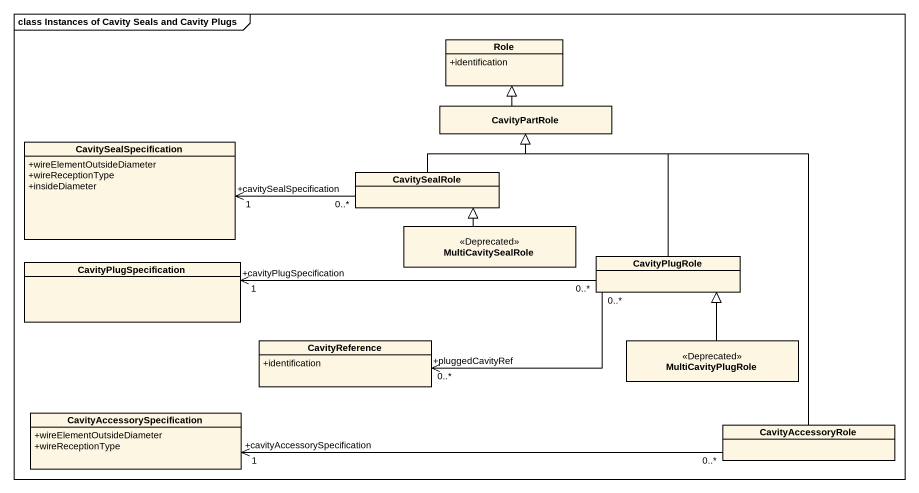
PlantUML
@startuml
mainframe class Instances of Cavity Seals and Cavity Plugs
hide circle
hide empty members
skinparam classAttributeIconSize 0
class Role {
  +identification
}
class CavityPartRole
class CavitySealSpecification {
  +wireElementOutsideDiameter
  +wireReceptionType
  +insideDiameter
}
class CavitySealRole
class MultiCavitySealRole <<Deprecated>>
class CavityPlugSpecification
class CavityPlugRole
class CavityReference {
  +identification
}
class MultiCavityPlugRole <<Deprecated>>
class CavityAccessorySpecification {
  +wireElementOutsideDiameter
  +wireReceptionType
}
class CavityAccessoryRole
CavityPartRole -up-|> Role
CavitySealRole -up-|> CavityPartRole
CavitySealRole "0..*" -left-> "+cavitySealSpecification\n1" CavitySealSpecification
MultiCavitySealRole -up-|> CavitySealRole
CavityPlugRole -up-|> CavityPartRole
CavityPlugRole "0..*" -left-> "+cavityPlugSpecification\n1" CavityPlugSpecification
CavityPlugRole "0..*" -left-> "+pluggedCavityRef\n0..*" CavityReference
MultiCavityPlugRole -up-|> CavityPlugRole
CavityAccessoryRole -up-|> CavityPartRole
CavityAccessoryRole "0..*" -left-> "+cavityAccessorySpecification\n1" CavityAccessorySpecification
@enduml
